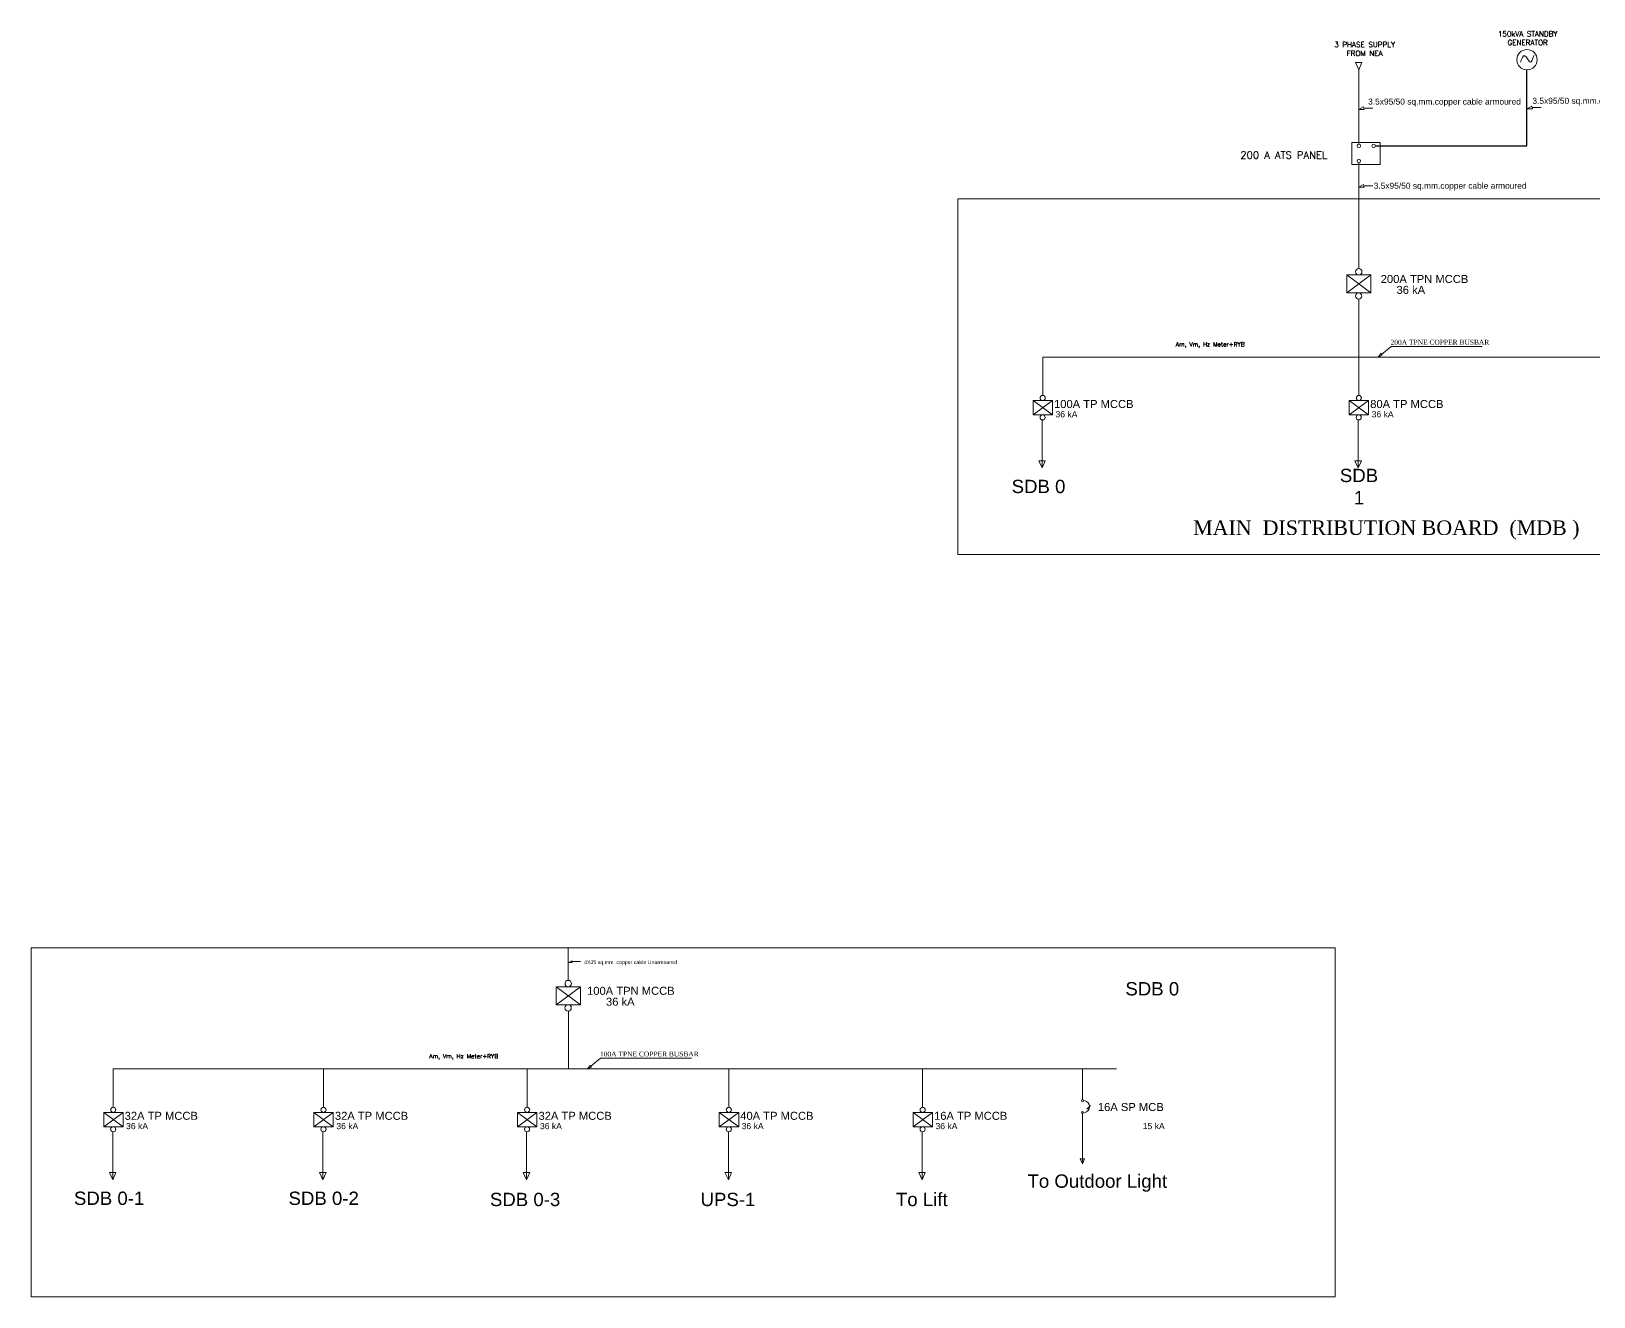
# Model space of a CAD drawing. Header units: millimetres. Extents: x 2390631 to 3337895, y 3598750 to 3969149.
# Drawn here: x 2855685 to 3032678, y 3825838 to 3969149 of the extents above; entities that cross this region are included whole.
import ezdxf

# ---------------------------------------------------------------- set-up
doc = ezdxf.new("R2010")
doc.units = ezdxf.units.MM
doc.header["$MEASUREMENT"] = 0
doc.layers.add('Singleline', color=82, linetype='Continuous', lineweight=20)
doc.styles.add('ARIAL', font='arial.ttf')
doc.styles.add('MM', font='dutch.ttf')
doc.styles.add('ordinary', font='romans.shx')
doc.styles.add('ROOM', font='arial.ttf')

msp = doc.modelspace()

# ---------------------------------------------------------------- linework, layer by layer
at = {"layer": 'Singleline', "ltscale": 2.5}
for p, q in [((3005680, 3965595), (3006413, 3965595)), ((3006588, 3960596), (3006667, 3960296)), ((3025646, 3960654), (3025725, 3960354)), ((3006588, 3951785), (3006667, 3951485)), ((3008544, 3932650), (3008707, 3932455)), ((2969815, 3920519), (2970548, 3920519)), ((3005629, 3920519), (3006362, 3920519)), ((2916927, 3863894), (2916976, 3863707)), ((2918995, 3852040), (2919157, 3851844)), ((2864538, 3839908), (2865271, 3839908)), ((2888354, 3839908), (2889086, 3839908)), ((2911418, 3839908), (2912151, 3839908)), ((2934269, 3839908), (2935002, 3839908)), ((2956222, 3839908), (2956955, 3839908))]:
    msp.add_line(p, q, dxfattribs=at)
at = {"layer": 'Singleline', "color": 140}
for p, q in [((3006059, 3959059), (3006059, 3964779)), ((3006059, 3956365), (3006059, 3959059)), ((3006059, 3949678), (3006059, 3954260))]:
    msp.add_line(p, q, dxfattribs=at)
at = {"layer": 'Singleline', "color": 4, "lineweight": 25, "ltscale": 10}
for p, q in [((3025116, 3956167), (3025116, 3964779)), ((3007938, 3956167), (3025116, 3956167))]:
    msp.add_line(p, q, dxfattribs=at)
at = {"layer": 'Singleline'}
for p, q in [((3006588, 3960596), (3006059, 3960296)), ((3006667, 3960296), (3006059, 3960296)), ((3025646, 3960654), (3025116, 3960354)), ((3025725, 3960354), (3025116, 3960354)), ((3006588, 3951785), (3006059, 3951485)), ((3006667, 3951485), (3006059, 3951485)), ((3006059, 3942274), (3006059, 3949678)), ((3004703, 3939515), (3007445, 3941553)), ((3007445, 3939515), (3004703, 3941553)), ((3006073, 3932244), (3006073, 3938804)), ((2970259, 3932244), (3041888, 3932244)), ((3008544, 3932650), (3008254, 3932244)), ((3008707, 3932455), (3008254, 3932244)), ((2969170, 3925699), (2971364, 3927329)), ((2971364, 3925699), (2969170, 3927329)), ((3004984, 3925699), (3007178, 3927329)), ((3007178, 3925699), (3004984, 3927329)), ((2916510, 3861664), (2916510, 3865366)), ((2916927, 3863894), (2916596, 3863707)), ((2916976, 3863707), (2916596, 3863707)), ((2915154, 3858905), (2917896, 3860942)), ((2917896, 3858905), (2915154, 3860942)), ((2916524, 3851634), (2916524, 3858193)), ((2864982, 3851634), (2978613, 3851634)), ((2918995, 3852040), (2918705, 3851634)), ((2919157, 3851844), (2918705, 3851634)), ((2863893, 3845089), (2866087, 3846719)), ((2866087, 3845089), (2863893, 3846719)), ((2887709, 3845089), (2889903, 3846719)), ((2889903, 3845089), (2887709, 3846719)), ((2910773, 3845089), (2912967, 3846719)), ((2912967, 3845089), (2910773, 3846719)), ((2933624, 3845089), (2935818, 3846719)), ((2935818, 3845089), (2933624, 3846719)), ((2955577, 3845089), (2957771, 3846719)), ((2957771, 3845089), (2955577, 3846719))]:
    msp.add_line(p, q, dxfattribs=at)
at = {"layer": 'Singleline', "color": 4}
for p, q in [((3006628, 3960446), (3007659, 3960446)), ((3025685, 3960504), (3026717, 3960504)), ((3006628, 3951635), (3007659, 3951635)), ((2916951, 3863800), (2917895, 3863800))]:
    msp.add_line(p, q, dxfattribs=at)
at = {"layer": 'Singleline', "ltscale": 3}
for p, q in [((3057453, 3950166), (2960654, 3950166)), ((2960654, 3950166), (2960654, 3909878)), ((2960654, 3909878), (3057453, 3909878))]:
    msp.add_line(p, q, dxfattribs=at)
at = {"layer": 'Singleline', "ltscale": 6}
for p, q in [((2970259, 3932244), (2970259, 3927907)), ((3006073, 3932244), (3006073, 3927907)), ((2970193, 3925134), (2970193, 3919703)), ((3006008, 3925134), (3006008, 3919703)), ((2864982, 3851634), (2864982, 3847296)), ((2888798, 3851634), (2888798, 3847296)), ((2911856, 3851634), (2911856, 3847296)), ((2934707, 3851634), (2934707, 3847296)), ((2956660, 3851634), (2956660, 3847296)), ((2864916, 3844524), (2864916, 3839092)), ((2888732, 3844524), (2888732, 3839092)), ((2911796, 3844524), (2911796, 3839092)), ((2934648, 3844524), (2934648, 3839092)), ((2956600, 3844524), (2956600, 3839092))]:
    msp.add_line(p, q, dxfattribs=at)
at = {"layer": 'Singleline', "color": 5}
for p, q in [((2974764, 3848162), (2974764, 3851634)), ((2974768, 3846695), (2974768, 3840896)), ((2975265, 3847092), (2975669, 3847496)), ((2974513, 3841447), (2975008, 3841447))]:
    msp.add_line(p, q, dxfattribs=at)
at = {"layer": 'Singleline'}
for points in [[(3006413, 3965595), (3006059, 3964779), (3005680, 3965595)], [(3020030, 3933465), (3009724, 3933465), (3008625, 3932553)], [(2970548, 3920519), (2970193, 3919703), (2969815, 3920519)], [(3006362, 3920519), (3006008, 3919703), (3005629, 3920519)], [(2930481, 3852854), (2920175, 3852854), (2919076, 3851942)], [(2865271, 3839908), (2864916, 3839092), (2864538, 3839908)], [(2889086, 3839908), (2888732, 3839092), (2888354, 3839908)], [(2912151, 3839908), (2911796, 3839092), (2911418, 3839908)], [(2935002, 3839908), (2934648, 3839092), (2934269, 3839908)], [(2956955, 3839908), (2956600, 3839092), (2956222, 3839908)]]:
    msp.add_lwpolyline(points, dxfattribs=at)
at = {"layer": 'Singleline', "color": 4}
msp.add_lwpolyline([(3005291, 3956548), (3008479, 3956548), (3008479, 3954072), (3005291, 3954072)], close=True, dxfattribs=at)
at = {"layer": 'Singleline'}
for points in [[(3004703, 3941553), (3007445, 3941553), (3007445, 3939515), (3004703, 3939515)], [(2969170, 3927329), (2971364, 3927329), (2971364, 3925699), (2969170, 3925699)], [(3004984, 3927329), (3007178, 3927329), (3007178, 3925699), (3004984, 3925699)], [(2915154, 3860942), (2917896, 3860942), (2917896, 3858905), (2915154, 3858905)], [(2863893, 3846719), (2866087, 3846719), (2866087, 3845089), (2863893, 3845089)], [(2887709, 3846719), (2889903, 3846719), (2889903, 3845089), (2887709, 3845089)], [(2910773, 3846719), (2912967, 3846719), (2912967, 3845089), (2910773, 3845089)], [(2933624, 3846719), (2935818, 3846719), (2935818, 3845089), (2933624, 3845089)], [(2955577, 3846719), (2957771, 3846719), (2957771, 3845089), (2955577, 3845089)]]:
    msp.add_lwpolyline(points, close=True, dxfattribs=at)
at = {"layer": 'Singleline', "ltscale": 3}
msp.add_lwpolyline([(2855685, 3865366), (3003389, 3865366), (3003389, 3825838), (2855685, 3825838)], close=True, dxfattribs=at)
at = {"layer": 'Singleline', "color": 5}
msp.add_lwpolyline([(2975008, 3841447), (2974768, 3840896), (2974513, 3841447)], dxfattribs=at)
at = {"layer": 'Singleline'}
msp.add_circle((3025116, 3965929), 1149, dxfattribs=at)
at = {"layer": 'Singleline', "color": 140}
for centre in [(3006059, 3956167), (3007739, 3956167), (3006059, 3954459)]:
    msp.add_circle(centre, 199, dxfattribs=at)
at = {"layer": 'Singleline', "color": 5}
for centre in [(2974768, 3848041), (2974768, 3846695)]:
    msp.add_circle(centre, 121, dxfattribs=at)
msp.add_arc((2974855, 3847364), 701, 281.24796, 79.48748, dxfattribs=at)
at = {"layer": 'Singleline', "extrusion": (0, 0, -1)}
for centre, major_axis, start_param, end_param in [((3006057, 3941913), (255, 255), -0.7855263, 5.497659), ((3006048, 3939164), (-255, 255), 0.78527, 7.0684553), ((2970253, 3927618), (204, 204), -0.7855263, 5.497659), ((3006067, 3927618), (204, 204), -0.7855263, 5.497659), ((2970246, 3925418), (-204, 204), 0.78527, 7.0684553), ((3006060, 3925418), (-204, 204), 0.78527, 7.0684553), ((2916507, 3861303), (255, 255), -0.7855263, 5.497659), ((2916498, 3858553), (-255, 255), 0.78527, 7.0684553), ((2864976, 3847007), (204, 204), -0.7855263, 5.497659), ((2888792, 3847007), (204, 204), -0.7855263, 5.497659), ((2911856, 3847007), (204, 204), -0.7855263, 5.497659), ((2934707, 3847007), (204, 204), -0.7855263, 5.497659), ((2956660, 3847007), (204, 204), -0.7855263, 5.497659), ((2864969, 3844808), (-204, 204), 0.78527, 7.0684553), ((2888785, 3844808), (-204, 204), 0.78527, 7.0684553), ((2911849, 3844808), (-204, 204), 0.78527, 7.0684553), ((2934700, 3844808), (-204, 204), 0.78527, 7.0684553), ((2956653, 3844808), (-204, 204), 0.78527, 7.0684553)]:
    msp.add_ellipse(centre, major_axis=major_axis, ratio=1, start_param=start_param, end_param=end_param, dxfattribs=at)
at = {"layer": 'Singleline'}
msp.add_spline([(3024370, 3965665), (3024867, 3966379), (3025468, 3965665), (3025872, 3966389)], degree=3, dxfattribs=at)

# ---------------------------------------------------------------- texts
at = {"layer": 'Singleline', "color": 1}
for s, height, style, p in [('3.5x95/50 sq.mm.copper cable armoured', 679.67, 'ROOM', (3007118, 3960847)), ('3.5x95/50 sq.mm.copper cable armoured', 679.67, 'ROOM', (3025727, 3960931)), ('3.5x95/50 sq.mm.copper cable armoured', 679.67, 'ROOM', (3007753, 3951317)), (' 200A TPN MCCB', 906.23, 'ROOM', (3008197, 3940641)), ('36 kA', 906.2, 'ROOM', (3010340, 3939407)), ('200A TPNE COPPER BUSBAR', 552.44, 'MM', (3009662, 3933659)), ('100A TP MCCB ', 906.23, 'ROOM', (2971542, 3926485)), ('36 kA', 697.1, 'ROOM', (2971704, 3925428)), ('80A TP MCCB ', 906.23, 'ROOM', (3007356, 3926485)), ('36 kA', 697.1, 'ROOM', (3007518, 3925428)), ('MAIN  DISTRIBUTION BOARD  (MDB )', 1645.25, 'MM', (2987301, 3912108)), ('100A TPN MCCB', 906.23, 'ROOM', (2918648, 3860031)), ('36 kA', 906.2, 'ROOM', (2920791, 3858796)), ('100A TPNE COPPER BUSBAR', 552.44, 'MM', (2920113, 3853049)), ('32A TP MCCB ', 906.23, 'ROOM', (2866265, 3845875)), ('32A TP MCCB ', 906.23, 'ROOM', (2890080, 3845875)), ('32A TP MCCB ', 906.23, 'ROOM', (2913145, 3845875)), ('40A TP MCCB ', 906.23, 'ROOM', (2935996, 3845875)), ('16A TP MCCB ', 906.23, 'ROOM', (2957949, 3845875)), ('16A SP MCB ', 906.23, 'ROOM', (2976511, 3846870)), ('36 kA', 697.1, 'ROOM', (2866427, 3844817)), ('36 kA', 697.1, 'ROOM', (2890242, 3844817)), ('36 kA', 697.1, 'ROOM', (2913307, 3844817)), ('36 kA', 697.1, 'ROOM', (2936158, 3844817)), ('36 kA', 697.1, 'ROOM', (2958111, 3844817)), ('15 kA', 697.1, 'ROOM', (2981587, 3844817))]:
    msp.add_text(s, height=height, dxfattribs=dict(at, style=style)).set_placement(p)
at = {"layer": 'Singleline', "style": 'ROOM'}
msp.add_text('4X35 sq.mm. copper cable Unarmoured', height=424.37, dxfattribs=at).set_placement((2918307, 3863509))
at = {"layer": 'Singleline', "color": 1, "style": 'ordinary'}
for s, insert, char_height, width, attachment_point in [('150kVA STANDBY \\PGENERATOR', (3025190, 3969149), 593.1, 17130.08, 2), ('3 PHASE SUPPLY FROM NEA', (3006725, 3967938), 593.1, 8414.21, 2), ('200 A ATS PANEL', (2992643, 3955551), 830.34, 23982.12, 1)]:
    msp.add_mtext(s, dxfattribs=dict(at, insert=insert, char_height=char_height, width=width, attachment_point=attachment_point))
at = {"layer": 'Singleline', "char_height": 486.65, "width": 14055.45, "attachment_point": 2, "style": 'ordinary'}
for insert in [(2989233, 3933939), (2904676, 3853328)]:
    msp.add_mtext('Am, Vm, Hz Meter+RYB', dxfattribs=dict(at, insert=insert))
at = {"layer": 'Singleline', "color": 1, "linetype": 'Continuous', "lineweight": 35, "attachment_point": 5, "style": 'ARIAL'}
for s, insert, char_height, width in [('SDB 1', (3006087, 3917590), 1509.3, 5599.61), ('To Outdoor Light', (2976444, 3838706), 1509.29, 17552.87), ('SDB 0-2', (2888812, 3836979), 1509.3, 11629.92), ('SDB 0-3', (2911627, 3836846), 1509.3, 8868.92), ('UPS-1', (2934607, 3836846), 1509.3, 8868.92), ('To Lift', (2956560, 3836846), 1509.3, 8868.92)]:
    msp.add_mtext(s, dxfattribs=dict(at, insert=insert, char_height=char_height, width=width))
at = {"layer": 'Singleline', "color": 1, "linetype": 'Continuous', "lineweight": 35, "char_height": 1509.3, "attachment_point": 5, "style": 'ARIAL'}
for s, insert in [('SDB 0', (2969784, 3917591)), ('SDB 0', (2982669, 3860706)), ('SDB 0-1', (2864507, 3836980))]:
    msp.add_mtext(s, dxfattribs=dict(at, insert=insert))

doc.saveas('drawing.dxf')
